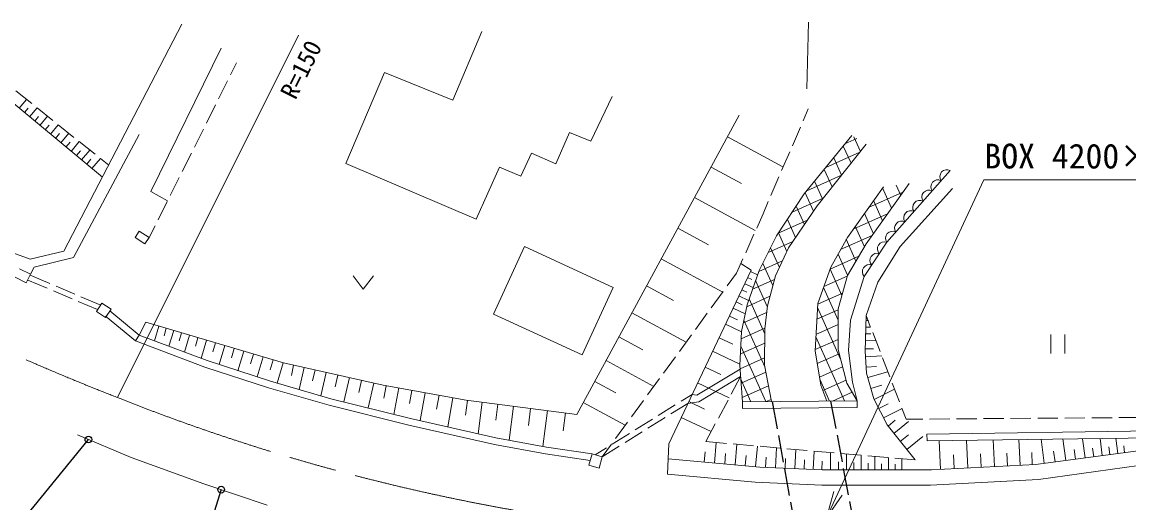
# Model space of a CAD drawing. Units: millimetres, scale not verified. Extents: x 40000 to 680000, y 20000 to 380000.
# Drawn here: x 392498 to 474394, y 275148 to 310743 of the extents above; entities that cross this region are included whole.
import ezdxf
from ezdxf.enums import TextEntityAlignment as Align

# ---------------------------------------------------------------- set-up
doc = ezdxf.new("R2010")
doc.units = ezdxf.units.MM
doc.header["$LTSCALE"] = 1000
doc.linetypes.add('CHAIN', pattern=[18.5, 12, -1.5, 3.5, -1.5])
for name, color, linetype, lineweight in [('M-BMK', 2, 'CHAIN', 13), ('M-BMK-HTXT', 7, 'Continuous', 13), ('M-STR-HTXT', 7, 'Continuous', 13), ('M-STR-STR1', 1, 'Continuous', 25), ('M-STR-STRC', 7, 'Continuous', 25), ('M-WORK', 1, 'Continuous', 13)]:
    doc.layers.add(name, color=color, linetype=linetype, lineweight=lineweight)
doc.styles.add('ＭＳ ゴシック', font='')
doc.styles.get('ＭＳ ゴシック').set_extended_font_data('MS Gothic')

# ---------------------------------------------------------------- blocks, each defined once
blk = doc.blocks.new('open_arrow')
at = {"color": 0, "linetype": 'Continuous', "lineweight": -2}
blk.add_lwpolyline([(7.5, 1.25), (0, 0), (7.5, -1.25)], dxfattribs=at)

msp = doc.modelspace()

# ---------------------------------------------------------------- hatches: boundary and pattern name
at = {"layer": 'M-WORK'}
h = msp.add_hatch(dxfattribs=at)
h.set_pattern_fill('USER', color=256, style=0, pattern_type=2)
h.set_pattern_definition([(114.2314, (446705, 284458), (-911.896, -410.42), []), (204.2314, (446705, 284458), (410.42, -911.896), [])])
h.paths.add_polyline_path([(445801, 282637), (445603, 285311), (445736, 287821), (446139, 289802), (447036, 292349), (448325, 294928), (450368, 298018), (453892, 302343), (454961, 301707), (451322, 297150), (449216, 294028), (448239, 291960), (447645, 289738), (447454, 288034), (447435, 285353), (447952, 282653)])
h = msp.add_hatch(dxfattribs=at)
h.set_pattern_fill('USER', color=256, style=0, pattern_type=2)
h.set_pattern_definition([(114, (452791, 283930), (-913.545, -406.737), []), (204, (452791, 283930), (406.737, -913.545), [])])
h.paths.add_polyline_path([(452050, 282684), (451610, 283859), (451169, 286406), (451380, 289920), (452337, 292601), (453563, 294804), (456225, 298557), (458140, 298806), (454961, 294325), (453563, 291989), (452873, 289518), (452873, 286512), (453525, 284003), (454278, 282701)])

# ---------------------------------------------------------------- linework, layer by layer
at = {"layer": 'M-BMK'}
for centre, radius, start, end in [((472661, 469103), 200000, 241.1631, 248.56298), ((455011, 422316), 150000, 248.30663, 299.7997)]:
    msp.add_arc(centre, radius, start, end, dxfattribs=at)
at = {"layer": 'M-BMK-HTXT'}
msp.add_line((450564, 305796), (450696, 310743), dxfattribs=at)
at = {"layer": 'M-STR-HTXT'}
msp.add_line((399565, 282939), (412947, 309789), dxfattribs=at)
msp.add_lwpolyline([(452021, 274043), (463672, 299074), (489922, 299074)], dxfattribs=at)
at = {"layer": 'M-STR-STR1'}
for p, q in [((448393, 280620), (448021, 282654)), ((452322, 282686), (452706, 280648)), ((448843, 278160), (448483, 280128)), ((452799, 280157), (453169, 278191)), ((449293, 275701), (448933, 277669)), ((453262, 277700), (453632, 275735)), ((449743, 273242), (449383, 275209)), ((453725, 275243), (454095, 273278))]:
    msp.add_line(p, q, dxfattribs=at)
at = {"layer": 'M-STR-STRC'}
for p, q in [((389319, 269933), (397402, 279844)), ((407225, 276127), (402818, 262164))]:
    msp.add_line(p, q, dxfattribs=at)
for centre in [(397402, 279844), (407225, 276127)]:
    msp.add_circle(centre, 250, dxfattribs=at)
at = {"layer": 'M-WORK'}
for p, q in [((395590, 293785), (404319, 310590)), ((426504, 310049), (424379, 304974)), ((402029, 298198), (407225, 308810)), ((398434, 299259), (388047, 307888)), ((407925, 306850), (408367, 307734)), ((407031, 305061), (407702, 306403)), ((419310, 307004), (416460, 300269)), ((424379, 304974), (419310, 307004)), ((392037, 305644), (393209, 304708)), ((392281, 304372), (392819, 305019)), ((434576, 301936), (436159, 305229)), ((392665, 304052), (392940, 304383)), ((393050, 303733), (393600, 304395)), ((393600, 304396), (394771, 303460)), ((406138, 303272), (406808, 304614)), ((433547, 281697), (445554, 303844)), ((450283, 303424), (450670, 304322)), ((393434, 303413), (393716, 303752)), ((393819, 303094), (394382, 303771)), ((394204, 302774), (394491, 303120)), ((394588, 302455), (395163, 303147)), ((395162, 303147), (396334, 302211)), ((394973, 302135), (395266, 302488)), ((395357, 301815), (395945, 302522)), ((396308, 293325), (401158, 302435)), ((405244, 301483), (405914, 302825)), ((431985, 300250), (432993, 302574)), ((432993, 302574), (434576, 301936)), ((444691, 302252), (448797, 300026)), ((449492, 301587), (450085, 302965)), ((453892, 302343), (450368, 298018)), ((395742, 301496), (396042, 301857)), ((396127, 301176), (396726, 301898)), ((396725, 301899), (397897, 300963)), ((451322, 297150), (454961, 301707)), ((396511, 300857), (396817, 301225)), ((396896, 300537), (397507, 301274)), ((397280, 300218), (397592, 300593)), ((397665, 299898), (398289, 300649)), ((398287, 300651), (398902, 300160)), ((404350, 299694), (405020, 301036)), ((429406, 299331), (430184, 301042)), ((430184, 301042), (431985, 300250)), ((448700, 299750), (449294, 301128)), ((416460, 300269), (426099, 296152)), ((426099, 296152), (427810, 299995)), ((427810, 299995), (429406, 299331)), ((443473, 300006), (445719, 298788)), ((403456, 297905), (404126, 299246)), ((447909, 297914), (448502, 299291)), ((403259, 297510), (402029, 298198)), ((456225, 298557), (453563, 294804)), ((454961, 294325), (458140, 298806)), ((461344, 298432), (457476, 294123)), ((402562, 296115), (403232, 297457)), ((442256, 297760), (446748, 295325)), ((447324, 296556), (447711, 297454)), ((450368, 298018), (448325, 294928)), ((383879, 296464), (393104, 293201)), ((446852, 295496), (447324, 296556)), ((449216, 294028), (451322, 297150)), ((401897, 294785), (402339, 295668)), ((400860, 294809), (401167, 295271)), ((401167, 295271), (401897, 294785)), ((441023, 295487), (443297, 294254)), ((446039, 293669), (446649, 295039)), ((448325, 294928), (447036, 292349)), ((401589, 294323), (400860, 294809)), ((401897, 294785), (401589, 294323)), ((427372, 289113), (429671, 294119)), ((429671, 294119), (436233, 291106)), ((448239, 291960), (449216, 294028)), ((453563, 294804), (452337, 292601)), ((453563, 291989), (454961, 294325)), ((457476, 294123), (455810, 291499)), ((393104, 293201), (395590, 293785)), ((393390, 292595), (396308, 293325)), ((439791, 293213), (444338, 290748)), ((445364, 292152), (445836, 293212)), ((393123, 292074), (392306, 292483)), ((393123, 292074), (393390, 292595)), ((440340, 279516), (446449, 292385)), ((446449, 292385), (445680, 292861)), ((452337, 292601), (451380, 289920)), ((391989, 291849), (392806, 291441)), ((392806, 291441), (393123, 292074)), ((392910, 291647), (394346, 291040)), ((393089, 292006), (394549, 291388)), ((416989, 291966), (417739, 290966)), ((417739, 290966), (418489, 291966)), ((444676, 291211), (445364, 292152)), ((447036, 292349), (446139, 289802)), ((446185, 291829), (446495, 291682)), ((446400, 292281), (446924, 292032)), ((447645, 289738), (448239, 291960)), ((452873, 289518), (453563, 291989)), ((453796, 288672), (454817, 291914)), ((394807, 290845), (396188, 290261)), ((395010, 291194), (396391, 290610)), ((436233, 291106), (433934, 286100)), ((438705, 291211), (440707, 290125)), ((443496, 289597), (444381, 290808)), ((445757, 290926), (446114, 290756)), ((445971, 291377), (446590, 291083)), ((455810, 291499), (454947, 289029)), ((396649, 290066), (398085, 289459)), ((396852, 290415), (398312, 289797)), ((398404, 289935), (397990, 289317)), ((399076, 289483), (398404, 289935)), ((445328, 290022), (445774, 289810)), ((445542, 290474), (446256, 290135)), ((451380, 289920), (451169, 286406)), ((397990, 289317), (398662, 288866)), ((398662, 288866), (399076, 289483)), ((398996, 289364), (401149, 287577)), ((433934, 286100), (427372, 289113)), ((437620, 289209), (441624, 287038)), ((442315, 287982), (443200, 289193)), ((445113, 289570), (446005, 289147)), ((446139, 289802), (445737, 287830)), ((447454, 288034), (447645, 289738)), ((452873, 286512), (452873, 289518)), ((398677, 288979), (400894, 287138)), ((401149, 287577), (401662, 288516)), ((401662, 288516), (411850, 285508)), ((444550, 288384), (445736, 287821)), ((444832, 288977), (445425, 288696)), ((453643, 286437), (453796, 288672)), ((454889, 286386), (454947, 289029)), ((454939, 288661), (455117, 288657)), ((454947, 289029), (455259, 288219)), ((400894, 287138), (401149, 287577)), ((401149, 287577), (406184, 285678)), ((402621, 288233), (402299, 287143)), ((403166, 288072), (403005, 287527)), ((403711, 287911), (403365, 286741)), ((404296, 287738), (404123, 287153)), ((404881, 287566), (404510, 286309)), ((441134, 286368), (442020, 287579)), ((445737, 287830), (445603, 285311)), ((447435, 285353), (447454, 288034)), ((454917, 287661), (455301, 287652)), ((454928, 288161), (455285, 288153)), ((455439, 287753), (455979, 286353)), ((468617, 287616), (468617, 286216)), ((469667, 286216), (469667, 287616)), ((400894, 287138), (406019, 285206)), ((405509, 287380), (405324, 286752)), ((406138, 287194), (405739, 285845)), ((406812, 286995), (406613, 286321)), ((407487, 286796), (407071, 285389)), ((436664, 287445), (438427, 286489)), ((444072, 287378), (445079, 286900)), ((454906, 287161), (455674, 287144)), ((408190, 286588), (407982, 285885)), ((408894, 286381), (408467, 284935)), ((409616, 286167), (409403, 285445)), ((410339, 285954), (409900, 284469)), ((439954, 284754), (440839, 285964)), ((443594, 286371), (445608, 285415)), ((451169, 286406), (451610, 283859)), ((453525, 284003), (452873, 286512)), ((453949, 284075), (453643, 286437)), ((454975, 284749), (454889, 286386)), ((454893, 286564), (455490, 286551)), ((454911, 285967), (456104, 286030)), ((456159, 285887), (456699, 284487)), ((406019, 285206), (410720, 283677)), ((406184, 285678), (410866, 284155)), ((411081, 285735), (410862, 284992)), ((411823, 285515), (411378, 284008)), ((411850, 285508), (419222, 283861)), ((412590, 285342), (412419, 284575)), ((413357, 285171), (412993, 283542)), ((435708, 285682), (439234, 283770)), ((442433, 283115), (445623, 285043)), ((443039, 285202), (444208, 284647)), ((445603, 285311), (445801, 282637)), ((447952, 282653), (447435, 285353)), ((454952, 285194), (455725, 285235)), ((414172, 284989), (413990, 284174)), ((414986, 284807), (414600, 283078)), ((415851, 284614), (415658, 283749)), ((416715, 284421), (416314, 282622)), ((417615, 284220), (417414, 283321)), ((438773, 283139), (439659, 284350)), ((442574, 282642), (445663, 284495)), ((445663, 284495), (444967, 283194)), ((455521, 282853), (454975, 284749)), ((455066, 284433), (456555, 284861)), ((410720, 283677), (415218, 282380)), ((410866, 284155), (415348, 282863)), ((418514, 284019), (418102, 282177)), ((419222, 283861), (425351, 282750)), ((419437, 283822), (419268, 282893)), ((420365, 283654), (420011, 281702)), ((421341, 283477), (421164, 282501)), ((434866, 284129), (436419, 283287)), ((442484, 284033), (444822, 282923)), ((451610, 283859), (452050, 282684)), ((454278, 282701), (453525, 284003)), ((454278, 282701), (453949, 284075)), ((455300, 283620), (456113, 283854)), ((455542, 282811), (457051, 283576)), ((456879, 284021), (457419, 282621)), ((415348, 282863), (421236, 281397)), ((422316, 283300), (421943, 281238)), ((423347, 283113), (423160, 282082)), ((424378, 282926), (423989, 280776)), ((425454, 282737), (425315, 281653)), ((425351, 282750), (433547, 281697)), ((426538, 282597), (426238, 280268)), ((434024, 282576), (437130, 280892)), ((437593, 281525), (438478, 282736)), ((441254, 282667), (442081, 283182)), ((441765, 282514), (442574, 282642)), ((441828, 282649), (442997, 282094)), ((442081, 283182), (442433, 283115)), ((444732, 282753), (444024, 281430)), ((445801, 282637), (454278, 282701)), ((445804, 282139), (445801, 282637)), ((454278, 282701), (454282, 282202)), ((456498, 280928), (455521, 282853)), ((415218, 282380), (421121, 280911)), ((427702, 282448), (427553, 281283)), ((428867, 282298), (428545, 279789)), ((430121, 282137), (429960, 280882)), ((431376, 281976), (431036, 279332)), ((432698, 281806), (432528, 280484)), ((439556, 281609), (440829, 282402)), ((440507, 281730), (441765, 282514)), ((454282, 282202), (445804, 282139)), ((455890, 282126), (456574, 282474)), ((456237, 281442), (457606, 282137)), ((457599, 282155), (457912, 281345)), ((421121, 280911), (427456, 279481)), ((421236, 281397), (427556, 279971)), ((436412, 279911), (437297, 281121)), ((437859, 280551), (439132, 281345)), ((438809, 280672), (440082, 281465)), ((441273, 281480), (443488, 280428)), ((443788, 280989), (443092, 279688)), ((458585, 278329), (456498, 280928)), ((456571, 280837), (457111, 281271)), ((457005, 280297), (458086, 281164)), ((457912, 281345), (459146, 281354)), ((459646, 281358), (461146, 281369)), ((461646, 281372), (463146, 281383)), ((463646, 281387), (465146, 281398)), ((465646, 281402), (467146, 281413)), ((467646, 281416), (469146, 281427)), ((469646, 281431), (471146, 281442)), ((471646, 281445), (473146, 281456)), ((473646, 281460), (475146, 281471)), ((396600, 280181), (400564, 278515)), ((436161, 279494), (437434, 280287)), ((437111, 279615), (438385, 280408)), ((457482, 279703), (458076, 280180)), ((477520, 280493), (459454, 280237)), ((459461, 279737), (459454, 280237)), ((427456, 279481), (431228, 278788)), ((427556, 279971), (431310, 279281)), ((431310, 279281), (434667, 278783)), ((435429, 278566), (436117, 279507)), ((435429, 278566), (436687, 279350)), ((440292, 278402), (440340, 279516)), ((443092, 279688), (444613, 279555)), ((443726, 278099), (443860, 279621)), ((445111, 279511), (446605, 279380)), ((445249, 277964), (445384, 279487)), ((446773, 277830), (446907, 279354)), ((447103, 279336), (448597, 279205)), ((457959, 279108), (459147, 280063)), ((477520, 279993), (459461, 279737)), ((460454, 277642), (460348, 279750)), ((462489, 277743), (462387, 279779)), ((464454, 277842), (464356, 279807)), ((466351, 277937), (466256, 279833)), ((467486, 277993), (479410, 279564)), ((468137, 278079), (467903, 279857)), ((469728, 278289), (469519, 279880)), ((471152, 278476), (470965, 279900)), ((472427, 278644), (472259, 279918)), ((472997, 278719), (472922, 279289)), ((473567, 278794), (473417, 279935)), ((474078, 278861), (474010, 279372)), ((400564, 278515), (405935, 276562)), ((431228, 278788), (434529, 278298)), ((434426, 277937), (434667, 278783)), ((434667, 278783), (435429, 278566)), ((434910, 278714), (435737, 279229)), ((435429, 278566), (435188, 277720)), ((442965, 278166), (443032, 278927)), ((444488, 278032), (444555, 278793)), ((446011, 277897), (446078, 278659)), ((447513, 277782), (447546, 278523)), ((448253, 277749), (448321, 279230)), ((449095, 279162), (450590, 279030)), ((449674, 277684), (449739, 279105)), ((451038, 277622), (451101, 278986)), ((451088, 278987), (452582, 278856)), ((452325, 277591), (452325, 278878)), ((453080, 278812), (454574, 278681)), ((453508, 277591), (453508, 278774)), ((454596, 277591), (454596, 278679)), ((455072, 278637), (456567, 278506)), ((455596, 277591), (455596, 278591)), ((456596, 277591), (456596, 278503)), ((457065, 278462), (458585, 278329)), ((461471, 277693), (461421, 278710)), ((463472, 277793), (463422, 278775)), ((465403, 277889), (465355, 278838)), ((467246, 277981), (467202, 278877)), ((479449, 278517), (467709, 276879)), ((468933, 278184), (468828, 278979)), ((470440, 278382), (470346, 279094)), ((471789, 278560), (471705, 279197)), ((435188, 277720), (434426, 277937)), ((440254, 277278), (440292, 278402)), ((440292, 278402), (447091, 277802)), ((447091, 277802), (451706, 277591)), ((448964, 277716), (448996, 278427)), ((450356, 277653), (450387, 278335)), ((451681, 277592), (451710, 278235)), ((452916, 277591), (452916, 278183)), ((454052, 277591), (454052, 278135)), ((455096, 277591), (455096, 278091)), ((456096, 277591), (456096, 278047)), ((457096, 277591), (457096, 278003)), ((457596, 277591), (457596, 278416)), ((459788, 277591), (467486, 277993)), ((446740, 276678), (440254, 277278)), ((451706, 277591), (459788, 277591)), ((467709, 276879), (459724, 276448)), ((405935, 276562), (410618, 274982)), ((451681, 276448), (446740, 276678)), ((459724, 276448), (451681, 276448))]:
    msp.add_line(p, q, dxfattribs=at)
msp.add_lwpolyline([(461175, 299763), (456483, 294439), (454817, 291914)], dxfattribs=at)
for centre, radius, start, end in [((460931, 299302), 521, 62.05285, 215.16802), ((460261, 298542), 521, 62.05285, 215.16802), ((459590, 297781), 521, 62.05285, 215.16802), ((458920, 297021), 521, 62.05285, 215.16802), ((458250, 296260), 521, 62.05285, 215.16802), ((457580, 295500), 521, 62.05285, 215.16802), ((456909, 294739), 521, 62.05285, 215.16802), ((456304, 293953), 518, 69.71943, 223.437), ((455749, 293112), 518, 69.71943, 223.437), ((455193, 292270), 518, 69.71943, 223.437)]:
    msp.add_arc(centre, radius, start, end, dxfattribs=at)

# ---------------------------------------------------------------- block references
at = {"layer": 'M-STR-HTXT', "xscale": 267, "yscale": 267, "rotation": 65}
msp.add_blockref('open_arrow', (452021, 274043), dxfattribs=at)

# ---------------------------------------------------------------- texts
at = {"layer": 'M-STR-HTXT', "style": 'ＭＳ ゴシック'}
msp.add_text('R=150', height=1320, rotation=63.509, dxfattribs=at).set_placement((413135, 307235), align=Align.MIDDLE_CENTER)
msp.add_text('BOX 4200×2500 L=20.0', height=1833, dxfattribs=at).set_placement((476797, 300824), align=Align.MIDDLE_CENTER)

doc.saveas('drawing.dxf')
